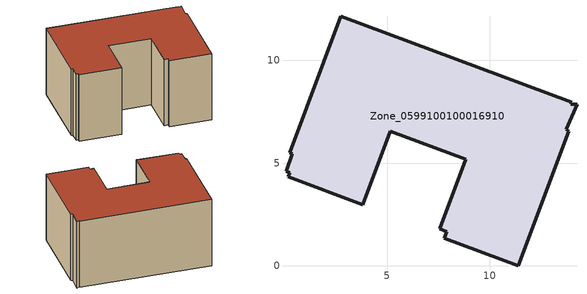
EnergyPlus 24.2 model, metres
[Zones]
Zone_0599100100016910
 floor ground (C_G): 14.25,7.86 13.72,6.64 13.85,6.56 11.39,0 7.78,1.34 7.91,1.66 7.55,1.79 8.82,5.18 5.16,6.56 3.81,2.97 0.18,4.34 0.25,4.52 0.07,4.6 0.38,5.45 0.25,5.5 2.74,12.15 13.98,7.96 13.94,7.87 z0
 wall outside (C_F): 0.25,5.5 0.38,5.45 0.07,4.6 0.25,4.52 0.18,4.34 3.81,2.97 5.16,6.56 8.82,5.18 7.55,1.79 7.91,1.66 7.78,1.34 11.39,0 13.85,6.56 13.72,6.64 14.25,7.86 13.94,7.87 13.98,7.96 2.74,12.15 0.25,5.5 z0:6.72
 roof outside (C_R): 13.98,7.96 2.74,12.15 0.25,5.5 0.38,5.45 0.07,4.6 0.25,4.52 0.18,4.34 3.81,2.97 5.16,6.56 8.82,5.18 7.55,1.79 7.91,1.66 7.78,1.34 11.39,0 13.85,6.56 13.72,6.64 14.25,7.86 13.94,7.87 z6.72
[BUILDING]
Pand.0599100100016910: North Axis=0; Terrain=City; Loads Convergence Tolerance Value=0.04; Temperature Convergence Tolerance Value=0.4; Solar Distribution=FullExterior; Maximum Number of Warmup Days=25; Minimum Number of Warmup Days=1
[Site:Location]
Rotterdam.The.Hague.AP_ZH_NLD Design_Conditions: Latitude=51.96; Longitude=4.45; Time Zone=1; Elevation=-4.5
[SITE:GROUNDTEMPERATURE:BUILDINGSURFACE]
18, 18, 18, 18, 18, 18, 18, 18, 18, 18, 18, 18
[MATERIAL] Thermal Absorptance=0.9; Solar Absorptance=0.7; Visible Absorptance=0.7
Name | Roughness | Thickness | Conductivity | Density | Specific Heat
G.D.2015-2018 | MediumSmooth | 0.15 | 0.0428571 | 540 | 1210
F.D.2015-2018 | Rough | 0.3 | 0.0666667 | 1920 | 840
R.D.2015-2018 | MediumRough | 0.2 | 0.0333333 | 1500 | 1000
[CONSTRUCTION]
C_G: G.D.2015-2018
C_F: F.D.2015-2018
C_R: R.D.2015-2018
[ZONE]
Zone_0599100100016910: Type=1; Multiplier=1; Ceiling Height=Autocalculate; Volume=Autocalculate; Floor Area=autocalculate; Part of Total Floor Area=Yes
[ZONEINFILTRATION:DESIGNFLOWRATE]
Infil_Zone_0599100100016910: Zone or ZoneList or Space or SpaceList=Zone_0599100100016910; Schedule=AlwaysOn; Design Flow Rate Calculation Method=Flow/Area; Flow Rate per Floor Area=0.0021; Constant Term Coefficient=1; Temperature Term Coefficient=0; Velocity Term Coefficient=0; Velocity Squared Term Coefficient=0
[HVACTEMPLATE:ZONE:IDEALLOADSAIRSYSTEM]
Zone_0599100100016910: Maximum Heating Supply Air Temperature=50; Minimum Cooling Supply Air Temperature=13; Maximum Heating Supply Air Humidity Ratio=0.0156; Minimum Cooling Supply Air Humidity Ratio=0.0077; Heating Limit=NoLimit; Cooling Limit=NoLimit; Dehumidification Control Type=ConstantSensibleHeatRatio; Cooling Sensible Heat Ratio=0.7; Dehumidification Setpoint=60; Humidification Control Type=None; Humidification Setpoint=30; Outdoor Air Method=None; Outdoor Air Flow Rate per Person=0.00944; Outdoor Air Flow Rate per Zone Floor Area=0; Outdoor Air Flow Rate per Zone=0; Demand Controlled Ventilation Type=None; Outdoor Air Economizer Type=NoEconomizer; Heat Recovery Type=None; Sensible Heat Recovery Effectiveness=0.7; Latent Heat Recovery Effectiveness=0.65
[ZONECONTROL:THERMOSTAT]
ThermostatControl_Zone_0599100100016910: Zone or ZoneList=Zone_0599100100016910; Control Type Schedule=DualSetpointControlType; Control 1=Thermostat_Zone_0599100100016910; Temperature Difference Between Cutout And Setpoint=0
[THERMOSTATSETPOINT:DUALSETPOINT]
Thermostat_Zone_0599100100016910: Heating Setpoint Temperature Schedule=HeatingSetpoint_Zone_0599100100016910; Cooling Setpoint Temperature Schedule=CoolingSetpoint_Zone_0599100100016910
[SCHEDULE:COMPACT]
HeatingSetpoint_Zone_0599100100016910: Through: 12/31, For: AllDays, Until: 24:00, 21
CoolingSetpoint_Zone_0599100100016910: Through: 12/31, For: AllDays, Until: 24:00, 24
DualSetpointControlType: Through: 12/31, For: AllDays, Until: 24:00, 4
AlwaysOn: Through: 12/31, For: AllDays, Until: 24:00, 1
